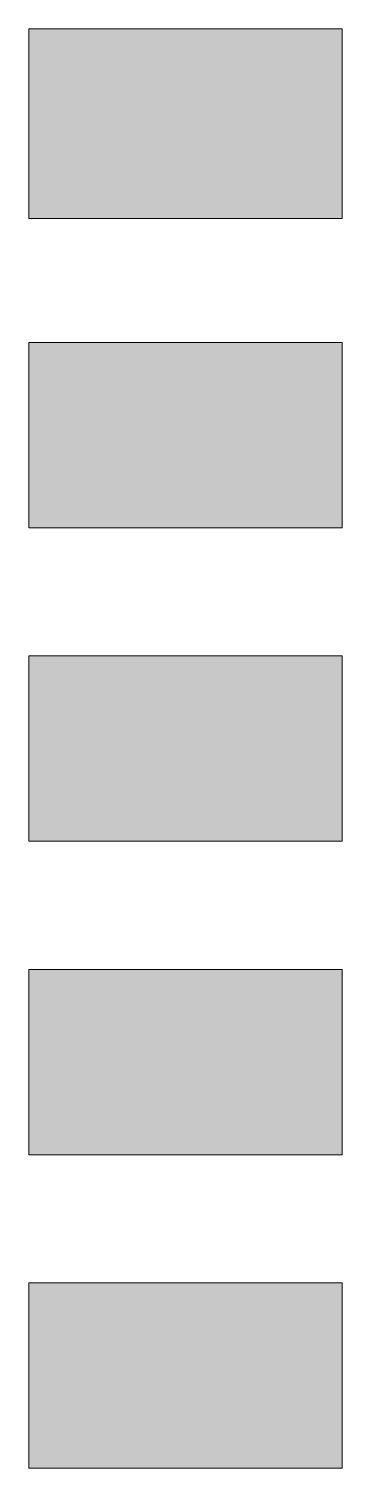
# Model space of a CAD drawing. Extents: x 146 to 361, y 242 to 614.
# Drawn here: x 276.3 to 280.56, y 552.35 to 571.91 of the extents above; entities that cross this region are included whole.
import ezdxf

# ---------------------------------------------------------------- set-up
doc = ezdxf.new("R2010")
doc.units = 0
doc.header["$MEASUREMENT"] = 0
doc.layers.add('Ebene 1', color=7, linetype='Continuous')

msp = doc.modelspace()

# ---------------------------------------------------------------- hatches: boundary and pattern name
at = {"layer": 'Ebene 1', "true_color": 0xffffff}
h = msp.add_hatch(color=7, dxfattribs=at)
h.dxf.hatch_style = 2
h.paths.add_polyline_path([(276.3, 569.331), (280.56, 569.331), (280.56, 571.911), (276.3, 571.911)])
h = msp.add_hatch(color=7, dxfattribs=at)
h.dxf.hatch_style = 2
h.paths.add_polyline_path([(276.3, 565.13), (280.56, 565.13), (280.56, 567.65), (276.3, 567.65)])
h = msp.add_hatch(color=7, dxfattribs=at)
h.dxf.hatch_style = 2
h.paths.add_polyline_path([(276.3, 560.87), (280.56, 560.87), (280.56, 563.39), (276.3, 563.39)])
h = msp.add_hatch(color=7, dxfattribs=at)
h.dxf.hatch_style = 2
h.paths.add_polyline_path([(276.3, 556.61), (280.56, 556.61), (280.56, 559.13), (276.3, 559.13)])
h = msp.add_hatch(color=7, dxfattribs=at)
h.dxf.hatch_style = 2
h.paths.add_polyline_path([(276.3, 552.351), (280.56, 552.351), (280.56, 554.871), (276.3, 554.871)])

# ---------------------------------------------------------------- linework, layer by layer
at = {"layer": 'Ebene 1', "lineweight": 0}
for points in [[(276.3, 569.331), (280.56, 569.331), (280.56, 571.911), (276.3, 571.911), (276.3, 569.331)], [(276.3, 565.13), (280.56, 565.13), (280.56, 567.65), (276.3, 567.65), (276.3, 565.13)], [(276.3, 560.87), (280.56, 560.87), (280.56, 563.39), (276.3, 563.39), (276.3, 560.87)], [(276.3, 556.61), (280.56, 556.61), (280.56, 559.13), (276.3, 559.13), (276.3, 556.61)], [(276.3, 552.351), (280.56, 552.351), (280.56, 554.871), (276.3, 554.871), (276.3, 552.351)]]:
    msp.add_lwpolyline(points, dxfattribs=at)

doc.saveas('drawing.dxf')
